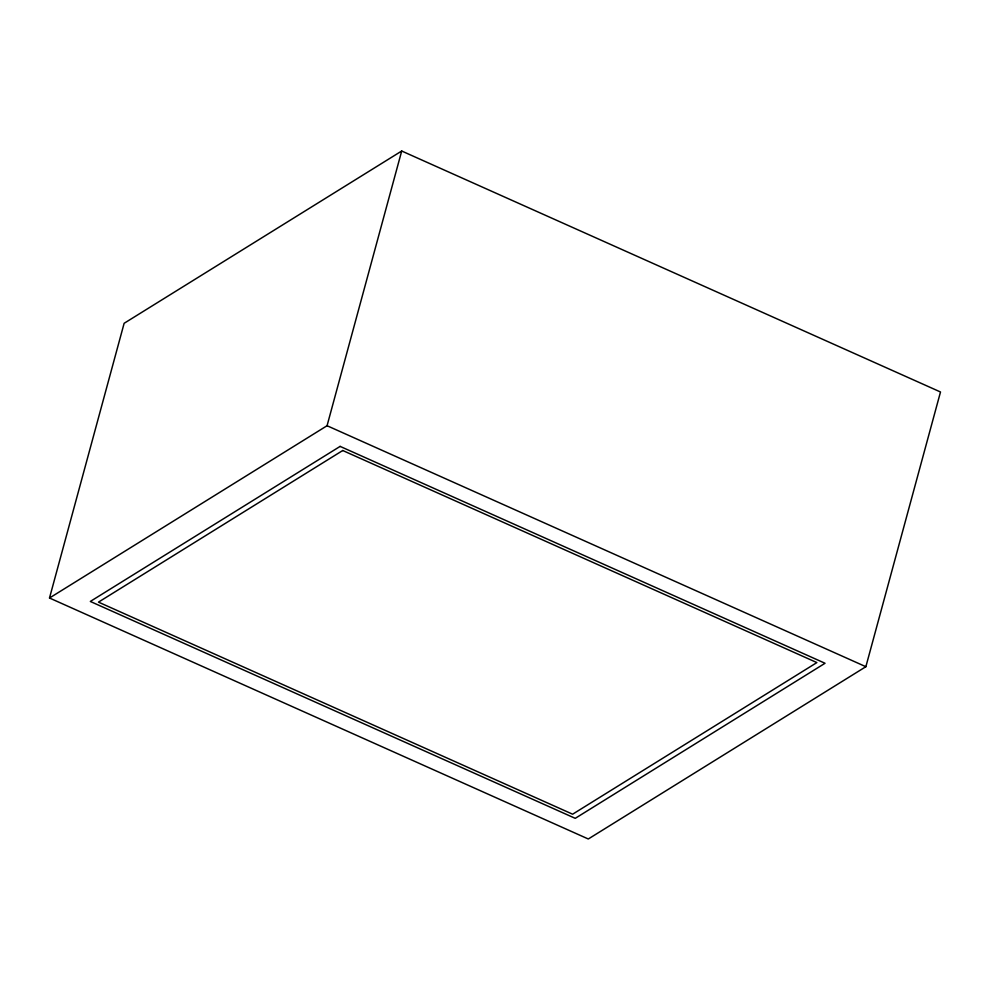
<?xml version="1.0" encoding="UTF-8"?>
<svg xmlns="http://www.w3.org/2000/svg" width="990" height="990" viewBox="0 0 990 990"><rect width="100%" height="100%" fill="white"/><g stroke="black" fill="none" stroke-linecap="round" stroke-linejoin="round"><path stroke-width="1.49" d="M49.5 598.01L124.134 323.297L401.705 151.012L940.5 391.99L865.866 666.703L588.295 838.988L49.5 598.01L327.059 425.725L401.705 151.012M327.059 425.725L865.866 666.703M340.127 446.391L90.313 601.45L575.24 818.334L825.041 663.263L340.127 446.391M342.738 450.512L98.48 602.13L572.628 814.201L816.874 662.582L342.738 450.512"/></g></svg>
